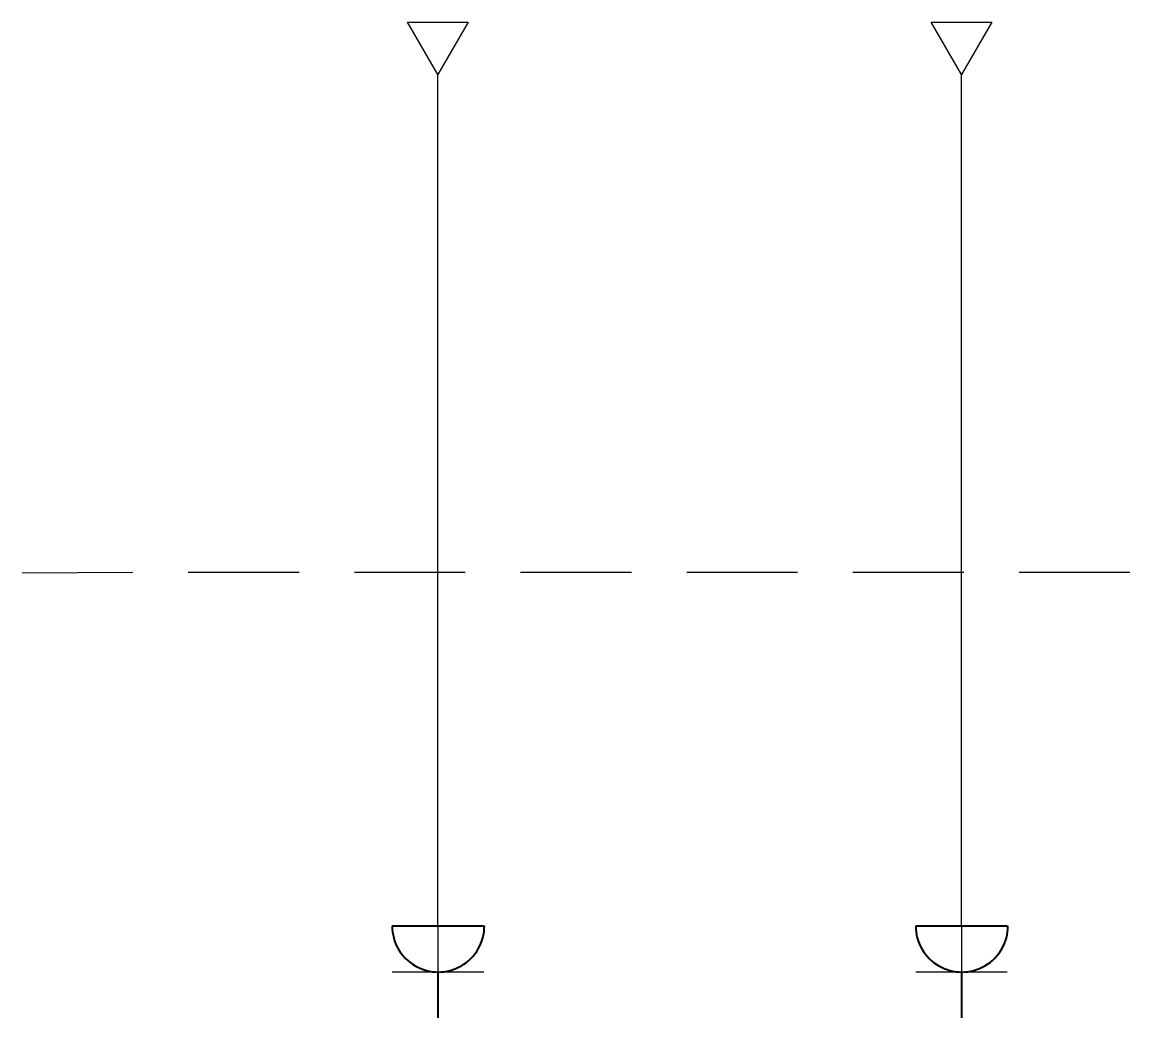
# Model space of a CAD drawing. Header units: millimetres. Extents: x -32 to 417638015, y -35 to 175284279.
# Drawn here: x 416694649 to 416700999, y 175224539 to 175230246 of the extents above; entities that cross this region are included whole.
import ezdxf

# ---------------------------------------------------------------- set-up
doc = ezdxf.new("R2010")
doc.units = ezdxf.units.MM
doc.layers.add('PDF _0', color=7, linetype='Continuous')
doc.layers.add('PDF _ЭОМ_Розетки быт', color=5, linetype='Continuous')

msp = doc.modelspace()

# ---------------------------------------------------------------- linework, layer by layer
at = {"layer": 'PDF _0', "lineweight": 25}
for points in [[(416697032.2, 175229945.2), (416696858.6, 175230245.7), (416697205.8, 175230245.7)], [(416700033.6, 175229945.2), (416699860.1, 175230245.7), (416700207.2, 175230245.7)]]:
    msp.add_lwpolyline(points, close=True, dxfattribs=at)
for points in [[(416697032.2, 175225064.1), (416697032.2, 175229953.4)], [(416700033.6, 175225064.1), (416700033.6, 175229953.4)], [(416695283.8, 175227091.9), (416694648.8, 175227087.7)], [(416696236.3, 175227091.9), (416695601.3, 175227091.9)], [(416697188.8, 175227091.9), (416696553.8, 175227091.9)], [(416698141.3, 175227091.9), (416697506.4, 175227091.9)], [(416699093.8, 175227091.9), (416698458.9, 175227091.9)], [(416700046.3, 175227091.9), (416699411.4, 175227091.9)], [(416700998.8, 175227091.9), (416700363.9, 175227091.9)]]:
    msp.add_lwpolyline(points, dxfattribs=at)
at = {"layer": 'PDF _ЭОМ_Розетки быт', "lineweight": 40}
for points in [[(416697294.7, 175225064.1), (416696769.7, 175225064.1)], [(416700296.1, 175225064.1), (416699771.2, 175225064.1)], [(416697032.2, 175224801.6), (416697032.2, 175224539.2)], [(416700033.6, 175224801.6), (416700033.6, 175224539.2)]]:
    msp.add_lwpolyline(points, dxfattribs=at)
at = {"layer": 'PDF _ЭОМ_Розетки быт', "lineweight": 30}
for points in [[(416697032.2, 175225064.1), (416697032.2, 175224801.7)], [(416700033.6, 175225064.1), (416700033.6, 175224801.7)], [(416697294.7, 175224801.6), (416696769.7, 175224801.6)], [(416700296.1, 175224801.6), (416699771.2, 175224801.6)]]:
    msp.add_lwpolyline(points, dxfattribs=at)
at = {"layer": 'PDF _ЭОМ_Розетки быт', "lineweight": 40}
for centre in [(416697034.3, 175225066.2), (416700035.7, 175225066.2)]:
    msp.add_arc(centre, 264.6, 179.99976, 0.00024, dxfattribs=at)

doc.saveas('drawing.dxf')
